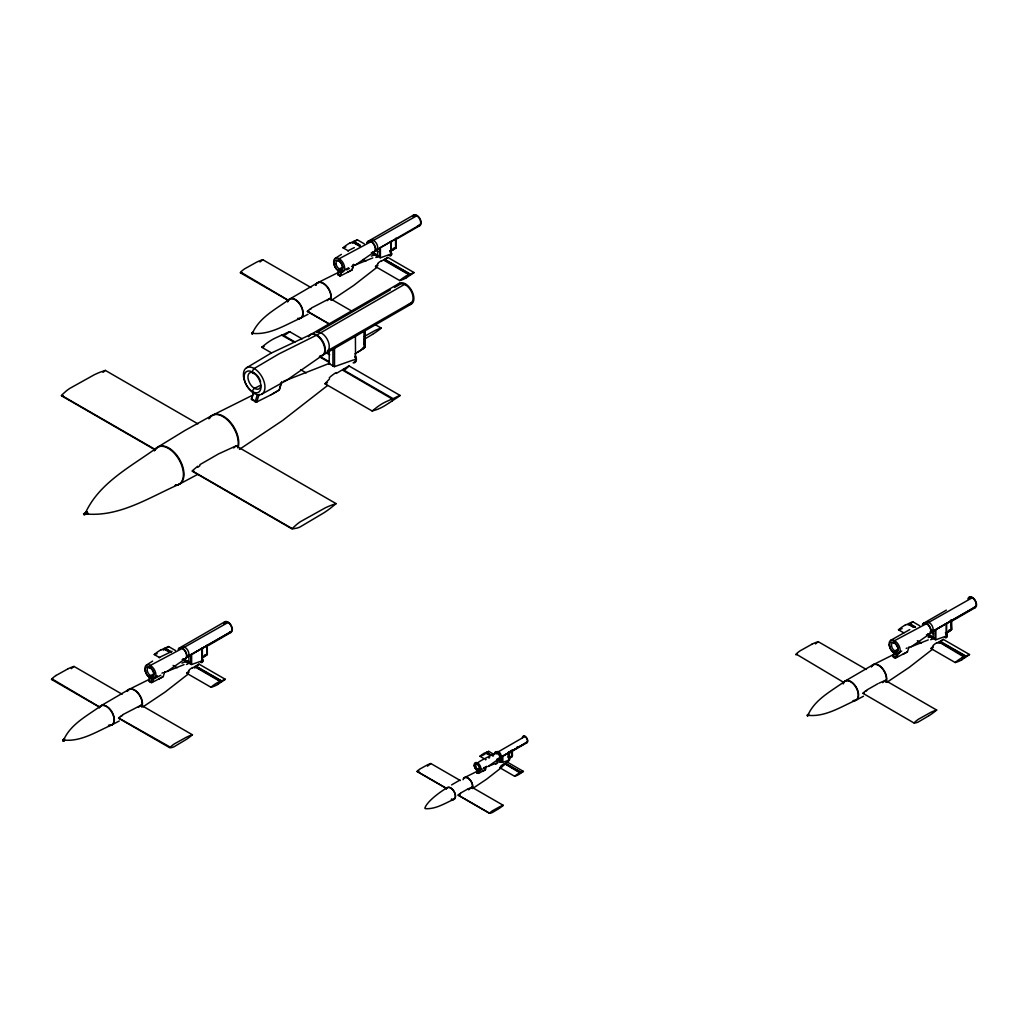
<?xml version="1.0" encoding="UTF-8"?>
<svg xmlns="http://www.w3.org/2000/svg" width="1028" height="1028" viewBox="0 0 1028 1028"><rect width="100%" height="100%" fill="white"/><g stroke="black" fill="none" stroke-linecap="round" stroke-linejoin="round"><path stroke-width="1.5" d="M207.322 654.463L207.258 644.954L207.206 654.206L204.521 655.119M365.107 330.579L365.094 347.194L362.177 349.289M396.088 247.735L396.088 238.496M512.355 750.401L512.355 756.055L512.162 750.286M951.555 629.714L951.478 620.205M424.924 807.854C427.494 801.069 439.92 791.971 447.244 787.654M62.824 740.083C62.605 743.013 66.357 737.603 63.62 741.175M251.59 333.355L252.053 334.01M355.752 359.106L355.752 358.888A2.531 2.493 58.6 0 0 355.418 357.718A3.765 2.172 60 0 0 355.11 357.23M392.285 400.843L397.54 397.361A62.811 36.263 -60 0 0 399.481 395.986L400.149 395.472L349.032 365.968A32.536 13.608 -58.7 0 0 348.274 366.289M951.427 629.521L951.44 620.18M63.556 739.659L64.211 740.263L63.556 739.736A1.927 1.118 0 0 0 64.006 739.248C71.176 723.686 87.65 715.591 100.808 705.876M84.977 513.088C86.789 511.456 86.262 516.737 84.977 513.088A3.765 2.172 0 0 0 85.864 512.291M252.31 332.944L252.965 333.547L252.323 333.021A1.927 1.118 0 0 0 252.759 332.519C259.943 316.958 276.416 308.863 289.575 299.148M807.777 714.91L808.432 715.514L807.79 714.987A1.927 1.118 0 0 0 808.226 714.499C815.41 698.924 831.87 690.842 845.042 681.127M63.029 740.173L63.877 738.592M302.116 338.88L289.69 331.71L288.29 332.224A75.018 43.317 -60 0 0 287.095 332.712L281.89 335.282L294.342 342.273M336.284 373.447L342.208 369.913L392.375 399.082L397.553 396.487A75.018 43.317 -60 0 1 398.748 395.986L400.149 395.472M63.53 740.571L63.132 739.852M807.07 715.218L807.52 715.989M252.297 333.882L251.873 333.111M807.751 715.848L807.365 715.102M153.802 677.825L153.108 678.172C154.457 686.126 145.783 681.333 150.281 676.861M150.306 677.169L150.294 677.144A7.517 5.705 85.5 0 0 152.221 678.262L151 682.245L151.746 682.463M158.775 679.071L163.272 676.475L164.724 671.747M253.325 392.824L251.526 398.658M256.859 401.742L251.629 399.082L253.62 392.619M256.499 402.051L255.175 401.755L257.347 394.765M259.133 394.328L256.884 401.64L255.432 401.28M281.723 382.005L279.269 389.972L281.428 382.262M338.803 270.942L337.711 274.219M339.073 270.441L337.762 274.682A9.393 7.26 89.4 0 1 339.664 275.787L340.062 275.954M339.78 275.864L340.988 271.546M340.474 275.735L341.694 271.983M341.784 271.713L342.568 271.096A121.175 69.968 -60 0 0 346.989 268.668M353.593 264.312L352.129 269.734L353.593 264.71L352.9 265.134M479.78 768.571A70.546 40.734 -60 0 1 477.557 769.754L476.774 772.529L477.969 773.236L478.688 770.769A4.6 3.495 85.5 0 1 477.519 770.1M478.431 773.339L479.228 770.717A70.546 40.734 -60 0 0 482.363 769.021M484.201 767.363L483.777 768.713L485.434 769.509M486.411 766.348L485.447 769.676L482.697 771.27M894.437 652.382C889.477 661.569 901.093 657.059 896.519 653.538A7.517 5.705 85.5 0 1 894.54 652.407L894.54 652.407M895.504 657.624L896.519 653.538M908.958 646.997L907.506 651.726L895.953 657.869M149.882 680.587L148.996 681.41A9.393 7.26 89.4 0 1 150.91 682.515L150.987 682.271M255.175 401.755A18.298 14.135 89.4 0 0 251.449 399.596L251.629 399.082M477.943 773.223L477.891 773.377A5.744 4.433 89.4 0 0 476.722 772.696L478.662 773.3L485.357 769.843M63.158 740.199L64.404 738.785M85.928 511.905C100.243 481.862 131.931 466.095 157.567 447.257M252.824 332.288L253.261 332.237A1.927 1.118 -60 0 1 252.67 332.725M808.291 714.267L808.715 714.216A1.927 1.118 -60 0 1 808.136 714.704M508.462 759.384L509.361 759.551M950.99 620.141L951.542 629.791L946.518 633.068M406.458 275.812A34.656 20.007 -60 0 0 399.725 280.567L375.464 266.548L377.854 264.042M388.558 403.31L385.243 405.43A55.229 31.894 -60 0 1 376.582 409.671L372.175 411.007L324.925 383.74L329.577 378.857M217.666 684.532A34.656 20.007 -60 0 1 210.958 687.244L186.698 673.263L189.088 670.77M520.335 773.493L518.716 774.534A21.202 12.246 -60 0 1 514.617 776.269L499.788 767.71L501.24 766.181M961.925 657.779A34.656 20.007 -60 0 0 955.179 662.533L930.931 648.514L933.321 646.021M349.032 365.968L345.395 369.36M196.464 666.542L199.072 664.152L225.312 679.29A27.139 15.664 -60 0 1 223.976 680.253L222.639 681.153M521.761 772.542L522.584 771.989A16.602 9.586 -60 0 0 523.393 771.411L507.357 762.134L505.725 763.072M198.995 664.229L199.034 664.191A16.705 6.99 -58.7 0 0 198.687 664.319L196.502 665.617M362.383 348.222A18.697 10.794 0 0 1 363.591 347.721L363.771 347.644A5.808 3.354 0 0 1 364.336 347.464L365.171 346.937L364.387 347.438L364.876 330.027L364.953 346.654L364.169 346.423M507.087 762.403L505.827 763.534M914.11 722.851L914.547 722.44A23.567 13.608 -60 0 1 918.634 719.112L930.43 712.558A54.792 31.637 -60 0 1 936.675 710.065L885.339 680.42L878.979 683.17M395.767 247.941L395.973 238.213L395.934 247.954L391.051 251.089M201.809 658.113L207.193 654.669L206.769 646.432M385.474 259.609L387.839 257.424L414.078 272.574A27.139 15.664 -60 0 1 412.742 273.525L410.365 275.118L384.999 260.007M940.697 641.793L943.306 639.403L969.545 654.54A27.139 15.664 -60 0 1 968.209 655.504L966.873 656.404M196.232 666.735L221.611 681.834L222.421 681.307M195.359 667.493L194.69 668.071M939.72 642.616L938.911 643.322M352.334 311.407L329.872 298.441L327.122 300.677M193.829 471.068L192.339 471.248L292.158 528.97L297.169 528.058A29.735 17.168 -60 0 0 300.163 526.901L323.948 512.792A96.799 55.885 -60 0 0 330.695 508.025L336.105 503.63L236.093 445.895L233.639 447.951M119.98 717.994L118.58 718.186L169.89 747.806L171.483 747.587A16.384 9.458 -60 0 0 174.207 746.662L186.196 739.505A54.792 31.637 -60 0 0 192.442 734.802L141.106 705.169L138.356 707.405M499.107 808.471L499.479 808.226A33.513 19.352 -60 0 0 503.296 805.348L471.891 787.23L468.562 789.787M885.339 680.42L882.589 682.656M197.877 423.832L105.357 370.414L103.018 372.354M271.431 352.848L261.703 347.233L266.766 343.236A54.574 31.508 -60 0 1 274.836 338.263L281.826 335.051M372.175 411.007L377.237 407.011A54.574 31.508 -60 0 1 385.307 402.038L392.285 398.903M510.196 757.739L510.582 757.495A32.485 18.761 0 0 0 511.88 756.659L512.394 750.556L511.353 751.352A47.185 27.242 0 0 1 510.608 751.828C507.446 756.004 507.074 759.949 511.546 756.569A5.872 3.392 0 0 1 511.918 756.415M377.083 267.241L353.76 285.398L331.607 300.227M327.611 385.474L282.636 420.478L239.473 449.352M188.317 673.97L164.994 692.127L142.853 706.956M501.677 767.415L486.514 779.25L472.546 788.579M932.55 649.221L909.227 667.378L887.074 682.194M355.547 359.646L355.418 335.77M310.173 308.888L307.359 311.266L329.795 324.218M197.697 466.237L192.223 470.875L292.158 528.572L296.578 524.576A40.041 23.117 -60 0 1 300.574 521.594L325.208 507.896A92.995 53.687 -60 0 1 331.659 505.146L336.105 503.63M121.407 715.616L118.593 717.994L170.314 747.189A23.567 13.608 -60 0 1 174.4 743.861L186.196 737.32A54.792 31.637 -60 0 1 192.442 734.814M459.85 793.616L458.128 795.068L489.495 813.187A11.693 6.759 -60 0 0 492.258 812.57L498.593 808.805M865.627 690.855L862.826 693.245L914.11 723.057L915.704 722.838A16.384 9.458 -60 0 0 918.428 721.913L928.978 715.694M289.69 331.71L289.022 332.211A62.811 36.263 -60 0 1 287.082 333.573L285.36 334.743M395.626 238.92L390.846 241.978L390.73 251.295M206.859 645.635L202.079 648.707L202.079 657.946L206.294 655.26A9.599 5.538 0 0 0 206.756 654.9M512.008 756.557L512.111 756.467A5.872 3.392 0 0 1 511.764 756.698L510.633 757.456M364.477 347.49L364.49 347.528A5.808 3.354 0 0 1 364.13 347.811L364.041 347.901A18.697 10.794 0 0 1 363.102 348.646M950.45 620.694L950.502 620.642A9.792 5.654 0 0 0 950.823 620.398M374.128 252.053L355.804 264.787M322.304 355.495L286.606 380.296L261.806 394.148M185.361 658.768L167.037 671.502M498.965 758.857L487.76 766.644M929.582 634.019L911.258 646.753M363.437 348.479L360.854 350.175M394.688 248.802L395.06 248.532A9.599 5.538 0 0 0 395.523 248.172M328.96 363.694L329.641 363.385M150.782 667.712L150.551 667.879A1.401 0.81 -60 0 1 149.613 667.288A1.491 0.861 -60 0 1 150.384 665.412L182.277 648.411M511.456 750.877L511.764 750.671A5.988 3.457 0 0 0 512.047 750.44L511.957 750.389A5.988 3.457 0 0 0 511.533 750.543L511.481 750.556M895.015 642.963L894.771 643.13A1.401 0.81 -60 0 1 893.846 642.539A1.491 0.861 -60 0 1 894.617 640.65L926.511 623.662M311.278 308.079L329.872 298.441M199.856 464.669L218.501 453.926L236.093 445.895M122.512 714.807L141.106 705.169M460.518 793.128L467.329 789.26M866.732 690.058L877.861 683.736M339.793 260.816L339.304 261.151A1.401 0.81 -60 0 1 338.379 260.559A1.491 0.861 -60 0 1 339.15 258.683M339.163 258.735L371.044 241.683M511.327 750.967L508.783 751.982A3.752 2.172 60 0 0 509.361 752.162L509.361 760.18A7.145 4.125 -60 0 0 508.577 760.322L502.795 762.352L502.795 756.158L509.361 752.38M352.36 243.25L353.349 242.608L359.749 246.309M409.054 275.979L410.043 275.337L384.395 260.534M362.409 349.199L359.492 351.049M392.285 400.856L389.162 402.925M485.948 753.28L490.176 755.336M487.092 752.522L487.902 751.969A16.602 9.586 -60 0 0 488.724 751.391L492.733 753.704M485.756 753.408L484.162 754.436M520.631 773.3L505.249 764.035L503.412 765.59A18.697 8.16 -61.8 0 1 502.268 766.425L499.788 767.71M908.148 625.011L908.803 624.574L913.609 627.35M964.688 657.856L961.887 659.655M965.009 657.637L939.862 642.5M163.285 650.184L164.583 649.323L169.389 652.099M966.641 656.545L965.832 657.085L940.145 642.256M478.444 763.907C471.801 764.048 495.907 753.318 497.077 752.509M408.129 276.596L406.433 277.676M55.975 675.512L67.771 668.945M335.256 258.349L341.386 254.379M246.579 367.767L270.968 353.208L310.302 334.704M361.085 332.057L361.792 331.594M146.49 665.065L152.632 661.094M890.723 640.315L909.806 629.573M373.241 333.894L374.963 332.776A54.792 31.637 -60 0 0 381.208 328.073L374.783 324.373M929.248 715.514L930.43 714.756A54.792 31.637 -60 0 0 936.675 710.052M372.714 334.241L364.387 339.201M381.298 261.266L383.932 259.686M192.532 667.994L195.024 666.491M503.347 764.485L504.876 763.573M936.765 643.232L939.386 641.665M289.832 298.981L317.536 282.841M158.081 446.923L184.911 430.501L212.051 415.479M101.078 705.696L128.77 689.557M845.299 680.947L873.003 664.808M393.621 249.521L392.323 250.318M359.414 333.111L360.301 332.558M360.301 350.574L358.386 351.743M364.387 336.387L374.963 330.592A54.792 31.637 -60 0 1 381.208 328.086M359.414 351.126L357.77 352.116M486.398 766.592L485.55 767.119M357.461 352.308L358.438 351.73M217.666 684.404L221.277 682.065L195.628 667.262M63.826 741.201L62.914 740.79M509.798 757.97L509.22 758.33M356.176 335.102L357.358 334.383M355.906 353.259L357.358 352.386M161.974 673.186L162.707 672.736M485.113 767.389L483.751 768.212M906.208 648.437L906.94 647.987M391.334 241.053L391.115 254.224A11.681 6.746 -60 0 0 389.843 254.443L380.399 257.771L380.399 247.645L391.115 241.464M354.891 353.889L356.176 353.105M495.612 764.292L496.794 763.611M950.977 630.151A9.599 5.538 0 0 1 950.527 630.511L946.043 633.364L945.387 632.798M344.007 368.834L348.248 366.366M385.179 258.953L387.44 257.63A16.705 6.99 -58.7 0 1 387.852 257.385M343.853 368.936L342.812 369.553L392.927 398.543M940.646 640.919L942.907 639.609A16.705 6.99 -58.7 0 1 943.318 639.365M351.884 270.03L347.811 272.214M163.118 676.758L151.733 682.618M907.351 651.996L902.995 654.322M451.6 784.904L459.979 780.034M505.044 763.47L520.926 772.452L518.742 773.467M939.528 641.588L965.498 656.262L961.925 657.907M195.166 666.414L221.277 681.011L217.692 682.669M347.747 268.244L348.505 267.794M317.267 332.25L390.37 289.857M394.508 287.467L400.033 284.268A10.82 6.245 60 0 1 410.879 290.564A10.82 6.245 60 0 1 410.776 303.042M368.242 241.233L413.719 214.981M367.047 243.173A6.142 3.547 60 0 1 371.404 241.593L416.79 215.764M397.026 238.804L419.861 225.62M347.528 272.343L352.064 269.747M310.841 334.421L399.455 283.265M316.83 335.012L405.443 283.856L405.443 284.795M322.818 355.161L411.418 304.005M270.493 395.048L279.269 389.972L272.317 394.135M179.476 647.961L224.952 621.709M182.547 648.27L228.023 622.493M202.362 648.18L191.632 654.373L191.632 664.499L201.09 661.158A11.681 6.746 -60 0 1 202.298 660.965M208.273 645.533L231.094 632.348M497.244 752.419L525.064 736.369A3.752 2.172 60 0 1 527.711 740.674A3.752 2.172 60 0 1 525.539 742.73M497.758 753.665L497.166 753.999A1.889 1.092 60 0 0 496.408 753.871M516.917 747.202L517.932 746.611M512.972 750.748L526.94 742.691M923.709 623.212L946.351 610.131M926.781 623.508L972.257 597.743M946.582 623.431L935.865 629.624L935.865 639.75L945.31 636.409A11.681 6.746 -60 0 1 946.531 636.216L946.582 623.096M952.493 620.771L975.328 607.599M375.991 250.164L419.771 224.965M328.086 350.471L411.251 302.733M187.224 656.892L230.503 631.976M188.33 656.198L231.017 631.693M500.109 757.7L526.58 742.46M500.777 757.276L526.889 742.293M932.55 631.449L975.238 606.944M931.458 632.13L974.737 607.227M197.607 474.435L179.527 484.072M390.087 250.729L390.756 250.357M202.002 657.085L205.921 655.042A9.599 5.538 0 0 1 206.551 654.785M946.223 632.336L950.155 630.292A9.599 5.538 0 0 1 950.771 630.035M391.09 250.177L394.688 248.313A9.599 5.538 0 0 1 395.305 248.056M342.838 267.126L339.304 268.912A1.401 0.81 -60 0 0 338.379 270.582A1.491 0.861 -60 0 0 339.15 271.572M260.765 385.179L254.481 388.366A2.197 1.272 -60 0 0 253.492 389.214L252.939 390.165A3.328 1.915 -60 0 0 252.567 391.655A3.431 1.979 -60 0 0 252.849 393.094L253.543 393.518A2.223 1.285 -60 0 0 254.199 393.39L254.584 393.21M153.776 674.008L150.551 675.64A1.401 0.81 -60 0 0 149.613 677.298A1.491 0.861 -60 0 0 150.384 678.3M479.639 768.173C478.174 767.98 475.758 771.308 478.084 770.499M897.997 649.259L894.771 650.891A1.401 0.81 -60 0 0 893.846 652.549A1.491 0.861 -60 0 0 894.617 653.538M377.893 265.442L375.554 266.509M485.46 759.82L486.115 759.486M300.844 318.037L308.014 314.272M189.049 672.222L186.698 673.263M112.078 724.766L119.248 721.001M933.18 647.511L931.021 648.488M856.311 700.017L863.481 696.252M467.817 789.003L471.891 787.23M154.316 678.608L160.818 675.28M317.819 282.687L338.957 272.15M338.636 273.872C335.501 274.373 341.9 276.301 339.793 275.543M340.486 275.889L347.631 272.304M212.603 415.183L251.796 395.626M251.346 398.864L252.31 398.44M256.782 401.948L271.045 394.778M129.053 689.415L150.204 678.878M464.527 777.592L478.033 770.871M476.722 772.465L477.532 772.054M873.286 664.666L894.424 654.129M894.103 655.838L893.191 656.301L895.221 657.496M488.891 758.047L489.636 757.675M812.004 644.183L800.208 650.763A23.567 13.608 -60 0 0 796.122 654.065L843.782 682.451M393.287 248.391L395.921 247.427M948.754 630.37L951.388 629.406M347.772 250.883L354.339 247.607M159.006 657.599L172.074 651.289M349.764 243.212L353.349 241.554L359.774 245.268M406.458 275.941L410.043 274.283L384.331 259.454M160.998 649.927L164.583 648.282L171.008 651.996M484.059 753.447L487.914 751.699A16.602 9.586 -60 0 1 488.724 751.378M905.231 625.178L908.803 623.533L915.228 627.234M339.998 271.096L339.214 271.482M300.561 318.179C285.617 324.732 270.505 334.768 253.492 333.432M178.975 484.342C149.87 497.115 120.404 516.66 87.264 514.064M111.795 724.907C96.863 731.461 81.739 741.496 64.725 740.16M453.965 799.296C444.828 803.305 435.576 809.447 425.181 808.638M856.028 700.158C841.084 706.711 825.959 716.747 808.946 715.411M492.759 756.12L493.594 755.721M316.303 335.295L278.832 353.966L254.199 368.512A2.223 1.285 -60 0 0 253.543 369.142L252.849 370.363A3.431 1.979 -60 0 0 252.567 372.136A3.328 1.915 -60 0 0 252.939 373.203L253.492 373.511A2.197 1.272 -60 0 0 254.481 373.228M346.603 269.901L349.379 268.475M327.482 382.66L324.925 383.74M354.056 241.233L356.048 240.359A27.139 15.664 -60 0 1 357.384 239.832L364.285 243.829M353.671 241.413L360.108 245.127M410.75 273.975L412.742 273.088A27.139 15.664 -60 0 1 414.078 272.561M521.363 772.259L522.584 771.72A16.602 9.586 -60 0 1 523.393 771.398M965.922 656.07L940.093 641.254M965.973 656.057L968.209 655.067A27.139 15.664 -60 0 1 969.545 654.54M485.858 752.612L491.166 755.272M351.55 266.458L372.791 257.925M283.445 381.349L329.68 363.244M164.184 672.569L184.025 664.653M908.405 647.82L928.245 639.904M377.661 256.19L378.792 255.741M329.037 363.938L329.204 363.976A8.687 5.011 60 0 1 332.931 366.135L334.447 366.662L352.938 360.134A24.094 13.904 -60 0 1 355.135 359.787L355.302 359.813M188.895 662.919L189.807 662.559M933.128 638.17L934.041 637.81M488.57 766.181L498.143 762.455M502.242 760.951L501.124 761.388L497.256 759.178M153.005 678.21L152.298 678.287M186.441 664.461L187.687 664.011M499.621 762.339L501.124 761.799M930.661 639.712L931.908 639.262M375.837 257.501L377.829 256.807M459.812 794.837L458.167 795.184L489.495 813.302A14.906 8.609 -60 0 1 492.258 810.886L499.479 806.89A33.513 19.352 -60 0 1 503.296 805.361M188.895 663.587L189.589 663.356M932.949 638.902L933.989 638.542M105.357 370.414L100.911 371.93A92.995 53.687 -60 0 0 94.46 374.667L69.827 388.378A40.041 23.117 -60 0 0 65.831 391.347L61.423 395.356L155.112 449.442M264.119 346.526L261.703 347.233M308.811 311.253L307.346 311.458L329.795 324.424M864.137 693.257L862.955 693.425M241.811 272.484L240.218 272.703L288.315 300.472M53.045 679.212L51.464 679.431L99.562 707.2M797.278 654.463L795.685 654.682M63.055 395.574L61.423 395.741L155.125 449.853M380.18 257.797L379.576 247.787M935.634 639.763L935.056 639.506A4.459 2.57 60 0 0 933.128 638.375L933.128 630.048M191.465 664.525L190.835 664.255A4.459 2.57 60 0 0 188.895 663.124L188.895 654.797M508.436 761.183L509.618 759.602L508.385 760.771M389.753 250.909L390.576 251.385M375.336 250.202L378.098 251.796M372.984 252.554L377.803 255.342M384.626 259.274L410.365 274.142M372.624 252.682L377.443 255.471M360.096 246.09L353.671 242.377L356.048 240.809A27.139 15.664 -60 0 0 357.384 239.845M371.339 252.58L377.751 256.28M372.573 253.71L377.379 256.486M349.764 243.071A34.656 20.007 -60 0 0 343.031 247.838L348.415 250.922M363.231 259.48L365.929 261.035M915.575 627.093L909.137 623.379L911.515 622.325A27.139 15.664 -60 0 1 912.851 621.811L919.752 625.795M930.79 632.181L933.552 633.775M928.438 634.533L933.27 637.321M928.078 634.661L932.897 637.437M913.956 627.131L909.137 624.356L911.515 622.775A27.139 15.664 -60 0 0 912.851 621.824M928.4 635.484L933.218 638.259M926.434 634.751L932.846 638.452M288.303 300.266L240.655 272.086A23.567 13.608 -60 0 1 244.741 268.771L256.537 262.217A54.792 31.637 -60 0 1 262.77 259.711L310.906 287.493M905.231 625.05A34.656 20.007 -60 0 0 898.485 629.804L903.869 632.901M917.349 640.675L921.384 643.014M325.606 352.437L329.744 354.84M812.004 644.158A54.792 31.637 -60 0 1 818.237 641.69L866.36 669.472M282.469 334.768L294.997 342.003M320.081 356.485L329.487 361.907M319.374 356.729L328.767 362.152M300.613 369.707L306.177 372.907M486.45 752.342L491.371 755.182M498.259 759.165L501.214 760.861M505.39 763.277L521.132 772.362M498.04 759.242L500.996 760.938M486.45 752.933L490.382 755.207M505.416 763.894L521.132 772.953M497.038 759.294L500.957 761.555M484.059 753.357A21.202 12.246 -60 0 0 479.947 756.274L483.982 758.6M446.473 788.347L417.06 771.36A14.906 8.609 -60 0 1 419.822 769.072L427.044 765.063A33.513 19.352 -60 0 1 430.861 763.534L460.3 780.535M446.486 788.476L417.06 771.488A11.693 6.759 -60 0 0 418.987 771.103M171.342 651.855L164.904 648.128L167.294 647.075A27.139 15.664 -60 0 1 168.618 646.561L175.518 650.544M184.218 659.282L189.049 662.071M195.86 666.003L221.598 680.87L223.988 679.816A27.139 15.664 -60 0 1 225.312 679.29M183.858 659.411L188.677 662.199M169.723 651.893L164.917 649.105L167.281 647.524A27.139 15.664 -60 0 0 168.618 646.573M182.573 659.308L188.998 663.009M182.213 659.501L188.612 663.201M160.998 649.799A34.656 20.007 -60 0 0 154.264 654.553L159.648 657.65M173.115 665.424L177.163 667.763M67.771 668.907A54.792 31.637 -60 0 1 74.016 666.44L122.139 694.221M99.549 706.994L51.888 678.814A23.567 13.608 -60 0 1 55.975 675.486M893.216 656.327L893.216 656.661A9.393 7.26 89.4 0 1 895.131 657.766M508.924 759.037L509.413 759.255M935.043 639.48L935.043 629.753M190.81 664.229L190.81 654.502M395.639 247.838L395.523 239.704M64.34 738.978L64.584 739.068A1.927 1.118 -60 0 1 63.903 739.453M951.542 620.411L946.313 623.957L946.313 633.197M512.06 750.363L512.06 756.017L511.301 756.312A32.485 18.761 0 0 0 509.862 757.045L508.359 757.867L508.359 752.213M501.124 756.749L501.124 761.517A2.724 1.581 60 0 1 502.294 762.185L502.294 756.235A3.752 2.172 60 0 1 501.934 756.094M377.661 248.969L377.661 256.409A4.459 2.57 60 0 1 379.576 257.514M364.002 331.453L364.002 344.958M334.524 348.441L334.524 366.636M332.931 348.762L332.931 366.135M329.204 351.345L329.204 363.976M202.362 647.846L202.362 660.953M223.757 623.649A6.142 3.547 60 0 1 230.786 624.741A6.142 3.547 60 0 1 229.629 632.606M224.258 623.598A5.551 3.212 60 0 1 230.606 625.101A5.551 3.212 60 0 1 229.604 632.091M181.339 648.128A5.551 3.212 60 0 1 187.738 650.184A5.551 3.212 60 0 1 186.518 656.931M178.191 649.336A6.155 3.559 60 0 1 185.464 651.855A6.155 3.559 60 0 1 183.498 658.974M157.13 653.628A34.656 20.007 -60 0 1 154.264 654.515M210.958 687.282A34.656 20.007 -60 0 1 217.692 682.528M201.642 659.076A1.927 1.118 60 0 1 202.362 659.912A1.298 1.285 58.6 0 1 202.516 660.477M201.976 659.218A1.478 1.169 -85.1 0 1 202.709 661.184A1.478 1.169 -85.1 0 1 201.064 661.981M201.976 658.871A1.992 1.478 82.4 0 1 202.747 661.505A1.992 1.478 82.4 0 1 200.82 662.392M74.016 666.427A54.792 31.637 -60 0 1 71.24 668.675M121.484 716.143A19.416 10.421 -56.5 0 1 122.538 715.347M188.921 670.217A27.602 17.013 -79.6 0 1 192.48 667.545M181.969 663.099A27.602 16.911 -48 0 1 187.263 661.415M157.477 675.833A121.175 69.968 -60 0 1 154.508 677.452M153.249 675.088A121.175 69.968 -60 0 1 151.784 675.871M127.382 691.317A11.128 6.425 60 0 1 137.688 692.461A11.128 6.425 60 0 1 141.851 706.776M127.176 691.304A11.141 6.425 60 0 1 137.418 692.615A11.141 6.425 60 0 1 141.658 706.776M99.343 707.752A11.012 6.361 60 0 1 112.013 711.941A11.012 6.361 60 0 1 109.623 725.267M99.151 707.752A10.987 6.348 60 0 1 112.129 712.815A10.987 6.348 60 0 1 108.441 725.254M178.525 649.066A6.142 3.547 60 0 1 185.875 651.983A6.142 3.547 60 0 1 183.459 658.717M412.613 216.51A6.142 3.547 60 0 1 417.329 215.636A6.142 3.547 60 0 1 421.133 222.665A6.142 3.547 60 0 1 417.586 225.685M413.14 216.522A5.551 3.212 60 0 1 419.385 218.399A5.551 3.212 60 0 1 418.679 225.363M370.247 241.092A5.551 3.212 60 0 1 376.492 243.443A5.551 3.212 60 0 1 375.644 250.202M366.803 243.096A6.155 3.559 60 0 1 373.896 244.561A6.155 3.559 60 0 1 372.65 252.323M340.795 271.482A7.517 5.705 85.5 0 1 339.638 270.878M345.883 246.9A34.656 20.007 -60 0 1 343.031 247.787M406.42 277.804A34.656 20.007 -60 0 1 399.725 280.515M390.1 252.156A1.927 1.118 60 0 1 391.115 253.196A1.298 1.285 58.6 0 1 391.282 253.749M390.948 252.592A1.478 1.169 -85.1 0 1 391.437 254.558A1.478 1.169 -85.1 0 1 389.882 255.278M390.743 252.143A1.992 1.478 82.4 0 1 391.411 255.021A1.992 1.478 82.4 0 1 389.214 255.355M262.77 259.698A54.792 31.637 -60 0 1 259.994 261.96M310.25 309.415A19.416 10.421 -56.5 0 1 311.304 308.618M377.687 263.489A27.602 17.013 -79.6 0 1 381.234 260.816M371.352 256.113A27.602 16.911 -48 0 1 375.567 254.777M342.748 267.948A121.175 69.968 -60 0 1 340.551 269.143M315.866 285.283A11.128 6.425 60 0 1 325.915 285.18A11.128 6.425 60 0 1 330.759 299.713M315.647 285.244A11.141 6.425 60 0 1 325.645 285.334A11.141 6.425 60 0 1 330.566 299.713M287.853 301.718A11.012 6.361 60 0 1 300.78 305.213A11.012 6.361 60 0 1 297.657 318.423M287.647 301.705A10.987 6.348 60 0 1 300.497 305.38A10.987 6.348 60 0 1 297.567 318.603M371.404 241.593A6.142 3.547 60 0 1 375.618 248.326A6.142 3.547 60 0 1 372.624 252.091M967.99 598.9A6.142 3.547 60 0 1 975.019 599.992A6.142 3.547 60 0 1 973.85 607.856M968.479 598.849A5.551 3.212 60 0 1 974.711 600.146A5.551 3.212 60 0 1 974.146 607.342M925.56 623.379A5.551 3.212 60 0 1 932.229 625.923A5.551 3.212 60 0 1 929.993 632.002M922.424 624.587A6.155 3.559 60 0 1 929.672 627.067A6.155 3.559 60 0 1 927.77 634.237M902.147 628.558A34.656 20.007 -60 0 1 898.498 629.766M961.887 659.783A34.656 20.007 -60 0 1 955.192 662.495M945.876 634.327A1.927 1.118 60 0 1 946.582 635.163A1.298 1.285 58.6 0 1 946.749 635.728M946.235 634.482A1.478 1.169 -85.1 0 1 946.942 636.448A1.478 1.169 -85.1 0 1 945.297 637.219M946.248 634.147A1.992 1.478 82.4 0 1 945.195 637.72M818.237 641.678A54.792 31.637 -60 0 1 815.461 643.926M865.717 691.394A19.416 10.421 -56.5 0 1 866.771 690.585M933.154 645.468A27.602 17.013 -79.6 0 1 936.701 642.796M928.233 637.553A27.602 16.911 -48 0 1 931.496 636.653M901.697 651.084A121.175 69.968 -60 0 1 898.742 652.703M897.47 650.338A121.175 69.968 -60 0 1 896.005 651.122M871.526 666.735A11.128 6.425 60 0 1 881.831 667.622A11.128 6.425 60 0 1 886.085 682.027M871.32 666.709A11.141 6.425 60 0 1 881.561 667.763A11.141 6.425 60 0 1 885.892 682.027M843.371 683.517A11.012 6.361 60 0 1 856.028 686.845A11.012 6.361 60 0 1 853.844 700.518M843.063 683.864A10.987 6.348 60 0 1 855.887 687.244A10.987 6.348 60 0 1 853.034 700.582M922.669 624.536A6.142 3.547 60 0 1 929.993 627.003A6.142 3.547 60 0 1 927.796 633.993M397.566 285.488A11.976 6.913 60 0 1 411.418 290.179A11.976 6.913 60 0 1 408.553 304.519M316.637 332.442A10.82 6.245 60 0 1 327.161 339.176A10.82 6.245 60 0 1 327.148 351.332M260.624 386.952A9.265 5.346 60 0 1 250.562 384.601A9.265 5.346 60 0 1 250.562 372.47A9.265 5.346 60 0 1 260.624 381.735M308.49 336.747A12.002 6.926 60 0 1 322.072 341.232A12.002 6.926 60 0 1 320.209 356.061M278.652 389.676A10.524 8.52 -29.7 0 1 278.961 389.933M355.097 356.562A2.891 2.274 -85.1 0 1 354.146 362.023M355.058 355.984A3.868 2.891 82.4 0 1 356.228 360.661A3.868 2.891 82.4 0 1 353.118 362.833M86.815 511.738A3.765 2.172 -60 0 1 85.671 512.689M197.851 467.277A37.83 20.303 -56.5 0 1 199.92 465.71M329.256 377.79A53.777 33.153 -79.6 0 1 336.169 372.573M209.828 417.972A21.678 12.516 60 0 1 229.27 420.953A21.678 12.516 60 0 1 238.059 447.681M208.941 418.871A21.691 12.529 60 0 1 228.203 420.696A21.691 12.529 60 0 1 237.661 447.655M155.344 449.686A21.447 12.387 60 0 1 179.669 459.542A21.447 12.387 60 0 1 175.428 485.075M154.341 450.919A21.408 12.362 60 0 1 178.564 458.925A21.408 12.362 60 0 1 175.235 485.344M309.544 335.603A11.976 6.913 60 0 1 323.165 341.964A11.976 6.913 60 0 1 320.235 355.701M522.417 737.629A3.752 2.172 60 0 1 525.051 736.356M522.699 737.564A3.392 1.966 60 0 1 525.09 736.678A3.392 1.966 60 0 1 527.428 740.366A3.392 1.966 60 0 1 525.835 742.499M496.357 752.984A3.392 1.966 60 0 1 498.734 751.853A3.392 1.966 60 0 1 501.137 755.734A3.392 1.966 60 0 1 499.21 757.61M497.809 752.997A1.876 1.079 60 0 1 498.015 752.92M494.417 754.051A3.765 2.172 60 0 1 496.781 752.355A3.765 2.172 60 0 1 499.672 756.39A3.765 2.172 60 0 1 497.976 758.998M484.047 754.591A21.202 12.246 -60 0 1 479.947 756.248M514.617 776.294A21.202 12.246 -60 0 1 518.742 773.377M430.861 763.534A33.513 19.352 -60 0 1 427.442 766.156M459.889 793.937A11.873 6.374 -56.5 0 1 460.544 793.449M501.137 765.847A16.885 10.408 -79.6 0 1 503.309 764.215M496.884 761.504A16.885 10.344 -48 0 1 500.122 760.463M507.112 762.236A10.216 4.266 -58.7 0 1 507.357 762.121M463.499 778.749A6.798 3.932 60 0 1 469.809 779.455A6.798 3.932 60 0 1 472.353 788.206M463.05 779.712A6.81 3.932 60 0 1 469.089 779.006A6.81 3.932 60 0 1 472.276 788.103M451.639 799.296A6.733 3.881 60 0 0 455.532 796.058A6.733 3.881 60 0 0 451.523 788.386A6.733 3.881 60 0 0 446.268 789.016A6.721 3.881 60 0 1 451.498 788.605A6.721 3.881 60 0 1 455.365 796.366A6.721 3.881 60 0 1 451.253 799.296M494.584 754.089A3.752 2.172 60 0 1 496.897 752.252A3.752 2.172 60 0 1 499.839 756.325A3.752 2.172 60 0 1 498.04 758.882M83.576 513.846C84.977 517.328 85.375 512.137 83.576 513.794M147.274 670.783A4.755 2.75 60 0 0 152.864 675.91A4.755 2.75 60 0 0 151.501 668.585A4.755 2.75 60 0 0 147.274 670.783M144.948 669.691A7.813 4.51 60 0 0 153.892 678.814A7.813 4.51 60 0 0 152.375 667.018A7.813 4.51 60 0 0 144.948 669.691M145.346 671.066A6.129 3.547 60 0 0 152.555 677.683A6.129 3.547 60 0 0 150.795 668.239A6.129 3.547 60 0 0 145.346 671.066M336.04 264.055A4.755 2.75 60 0 0 341.63 269.182A4.755 2.75 60 0 0 340.268 261.857A4.755 2.75 60 0 0 336.04 264.055M333.702 262.975A7.813 4.51 60 0 0 342.645 272.086A7.813 4.51 60 0 0 341.142 260.29A7.813 4.51 60 0 0 333.702 262.975M334.113 264.337A6.129 3.547 60 0 0 341.309 270.955A6.129 3.547 60 0 0 339.561 261.51A6.129 3.547 60 0 0 334.113 264.337M891.507 646.034A4.755 2.75 60 0 0 897.084 651.161A4.755 2.75 60 0 0 895.722 643.836A4.755 2.75 60 0 0 891.507 646.034M889.169 644.941A7.813 4.51 60 0 0 898.112 654.065A7.813 4.51 60 0 0 896.609 642.269A7.813 4.51 60 0 0 889.169 644.941M889.58 646.316A6.129 3.547 60 0 0 896.776 652.934A6.129 3.547 60 0 0 895.015 643.477A6.129 3.547 60 0 0 889.58 646.316M243.559 376.775A15.24 8.789 60 0 0 260.983 394.534A15.24 8.789 60 0 0 258.041 371.558A15.24 8.789 60 0 0 243.559 376.775M244.343 379.435A11.95 6.9 60 0 0 258.388 392.336A11.95 6.9 60 0 0 254.957 373.922A11.95 6.9 60 0 0 244.343 379.435M85.877 512.548A1.349 0.784 60 0 0 87.457 514.013A1.349 0.784 60 0 0 87.084 511.944A1.349 0.784 60 0 0 85.877 512.548M475.668 766.194A2.904 1.683 60 0 0 479.087 769.33A2.904 1.683 60 0 0 478.251 764.858A2.904 1.683 60 0 0 475.668 766.194M474.242 765.526A4.78 2.763 60 0 0 479.716 771.103A4.78 2.763 60 0 0 478.791 763.894A4.78 2.763 60 0 0 474.242 765.526M474.486 766.374A3.752 2.172 60 0 0 478.894 770.422A3.752 2.172 60 0 0 477.814 764.639A3.752 2.172 60 0 0 474.486 766.374"/></g></svg>
